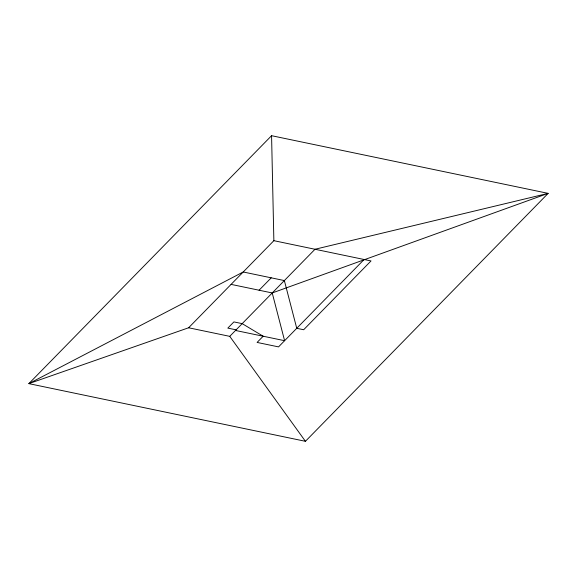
<?xml version="1.0" encoding="UTF-8"?>
<svg xmlns="http://www.w3.org/2000/svg" width="577" height="577" viewBox="0 0 577 577"><rect width="100%" height="100%" fill="white"/><g stroke="black" fill="none" stroke-linecap="round" stroke-linejoin="round"><path stroke-width="0.87" d="M271.572 135.696L28.85 383.633L305.428 441.304L548.15 193.367L271.572 135.696L273.866 240.681L188.607 327.772L28.85 383.633L243.22 271.983L284.36 280.566L296.744 328.299L303.661 329.741L371.011 260.941L273.866 240.681M259.087 290.224L271.226 277.825M188.607 327.772L229.747 336.348L315.006 249.264L548.15 193.367L272.229 292.957L231.081 284.382M364.101 259.499L278.54 346.892L257.104 342.428L263.17 336.225L242.189 323.639L233.894 321.908L227.821 328.111L236.123 329.842M235.517 330.462L284.605 340.697L272.229 292.957M229.747 336.348L305.428 441.304"/></g></svg>
